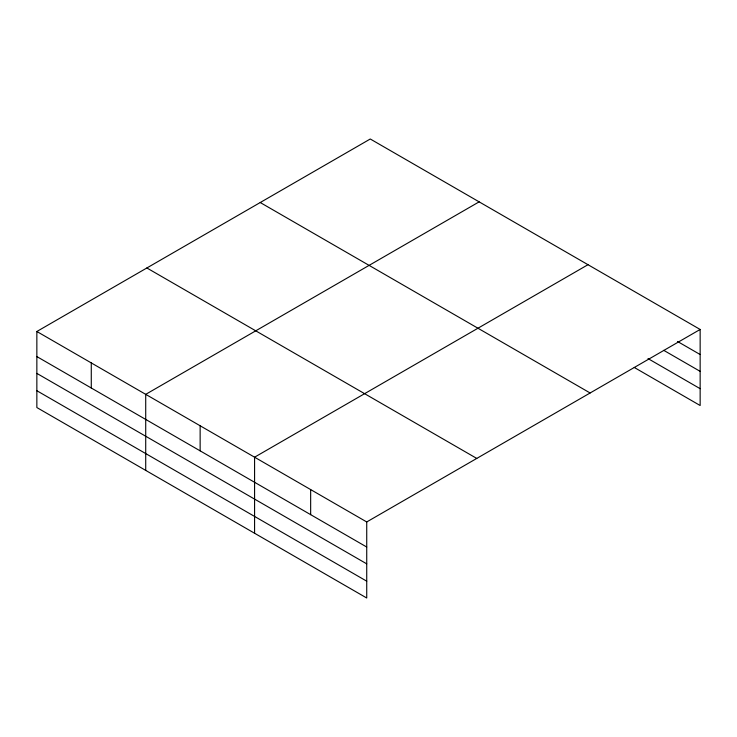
<?xml version="1.0" encoding="UTF-8"?>
<svg xmlns="http://www.w3.org/2000/svg" width="737" height="737" viewBox="0 0 737 737"><rect width="100%" height="100%" fill="white"/><g stroke="black" fill="none" stroke-linecap="round" stroke-linejoin="round"><path stroke-width="1.11" d="M36.85 331.493L366.731 521.953L366.731 598.002L36.85 407.543L36.85 331.493L370.269 138.998L700.15 329.457L700.15 405.507L634.235 367.441M479.124 201.855L145.714 394.35L145.714 470.39M587.988 264.703L254.578 457.198L254.578 533.247M366.731 521.953L700.15 329.457M677.524 341.471L700.15 354.534M663.751 350.342L700.15 371.356M648.007 358.578L700.15 388.685M260.235 202.528L590.125 392.987M146.875 267.973L476.765 458.432M36.85 356.579L366.731 547.029M36.85 373.392L366.731 563.851M36.85 390.721L366.731 581.18M310.655 489.58L310.655 514.656M200.142 425.774L200.142 450.851M91.277 362.926L91.277 388.003"/></g></svg>
